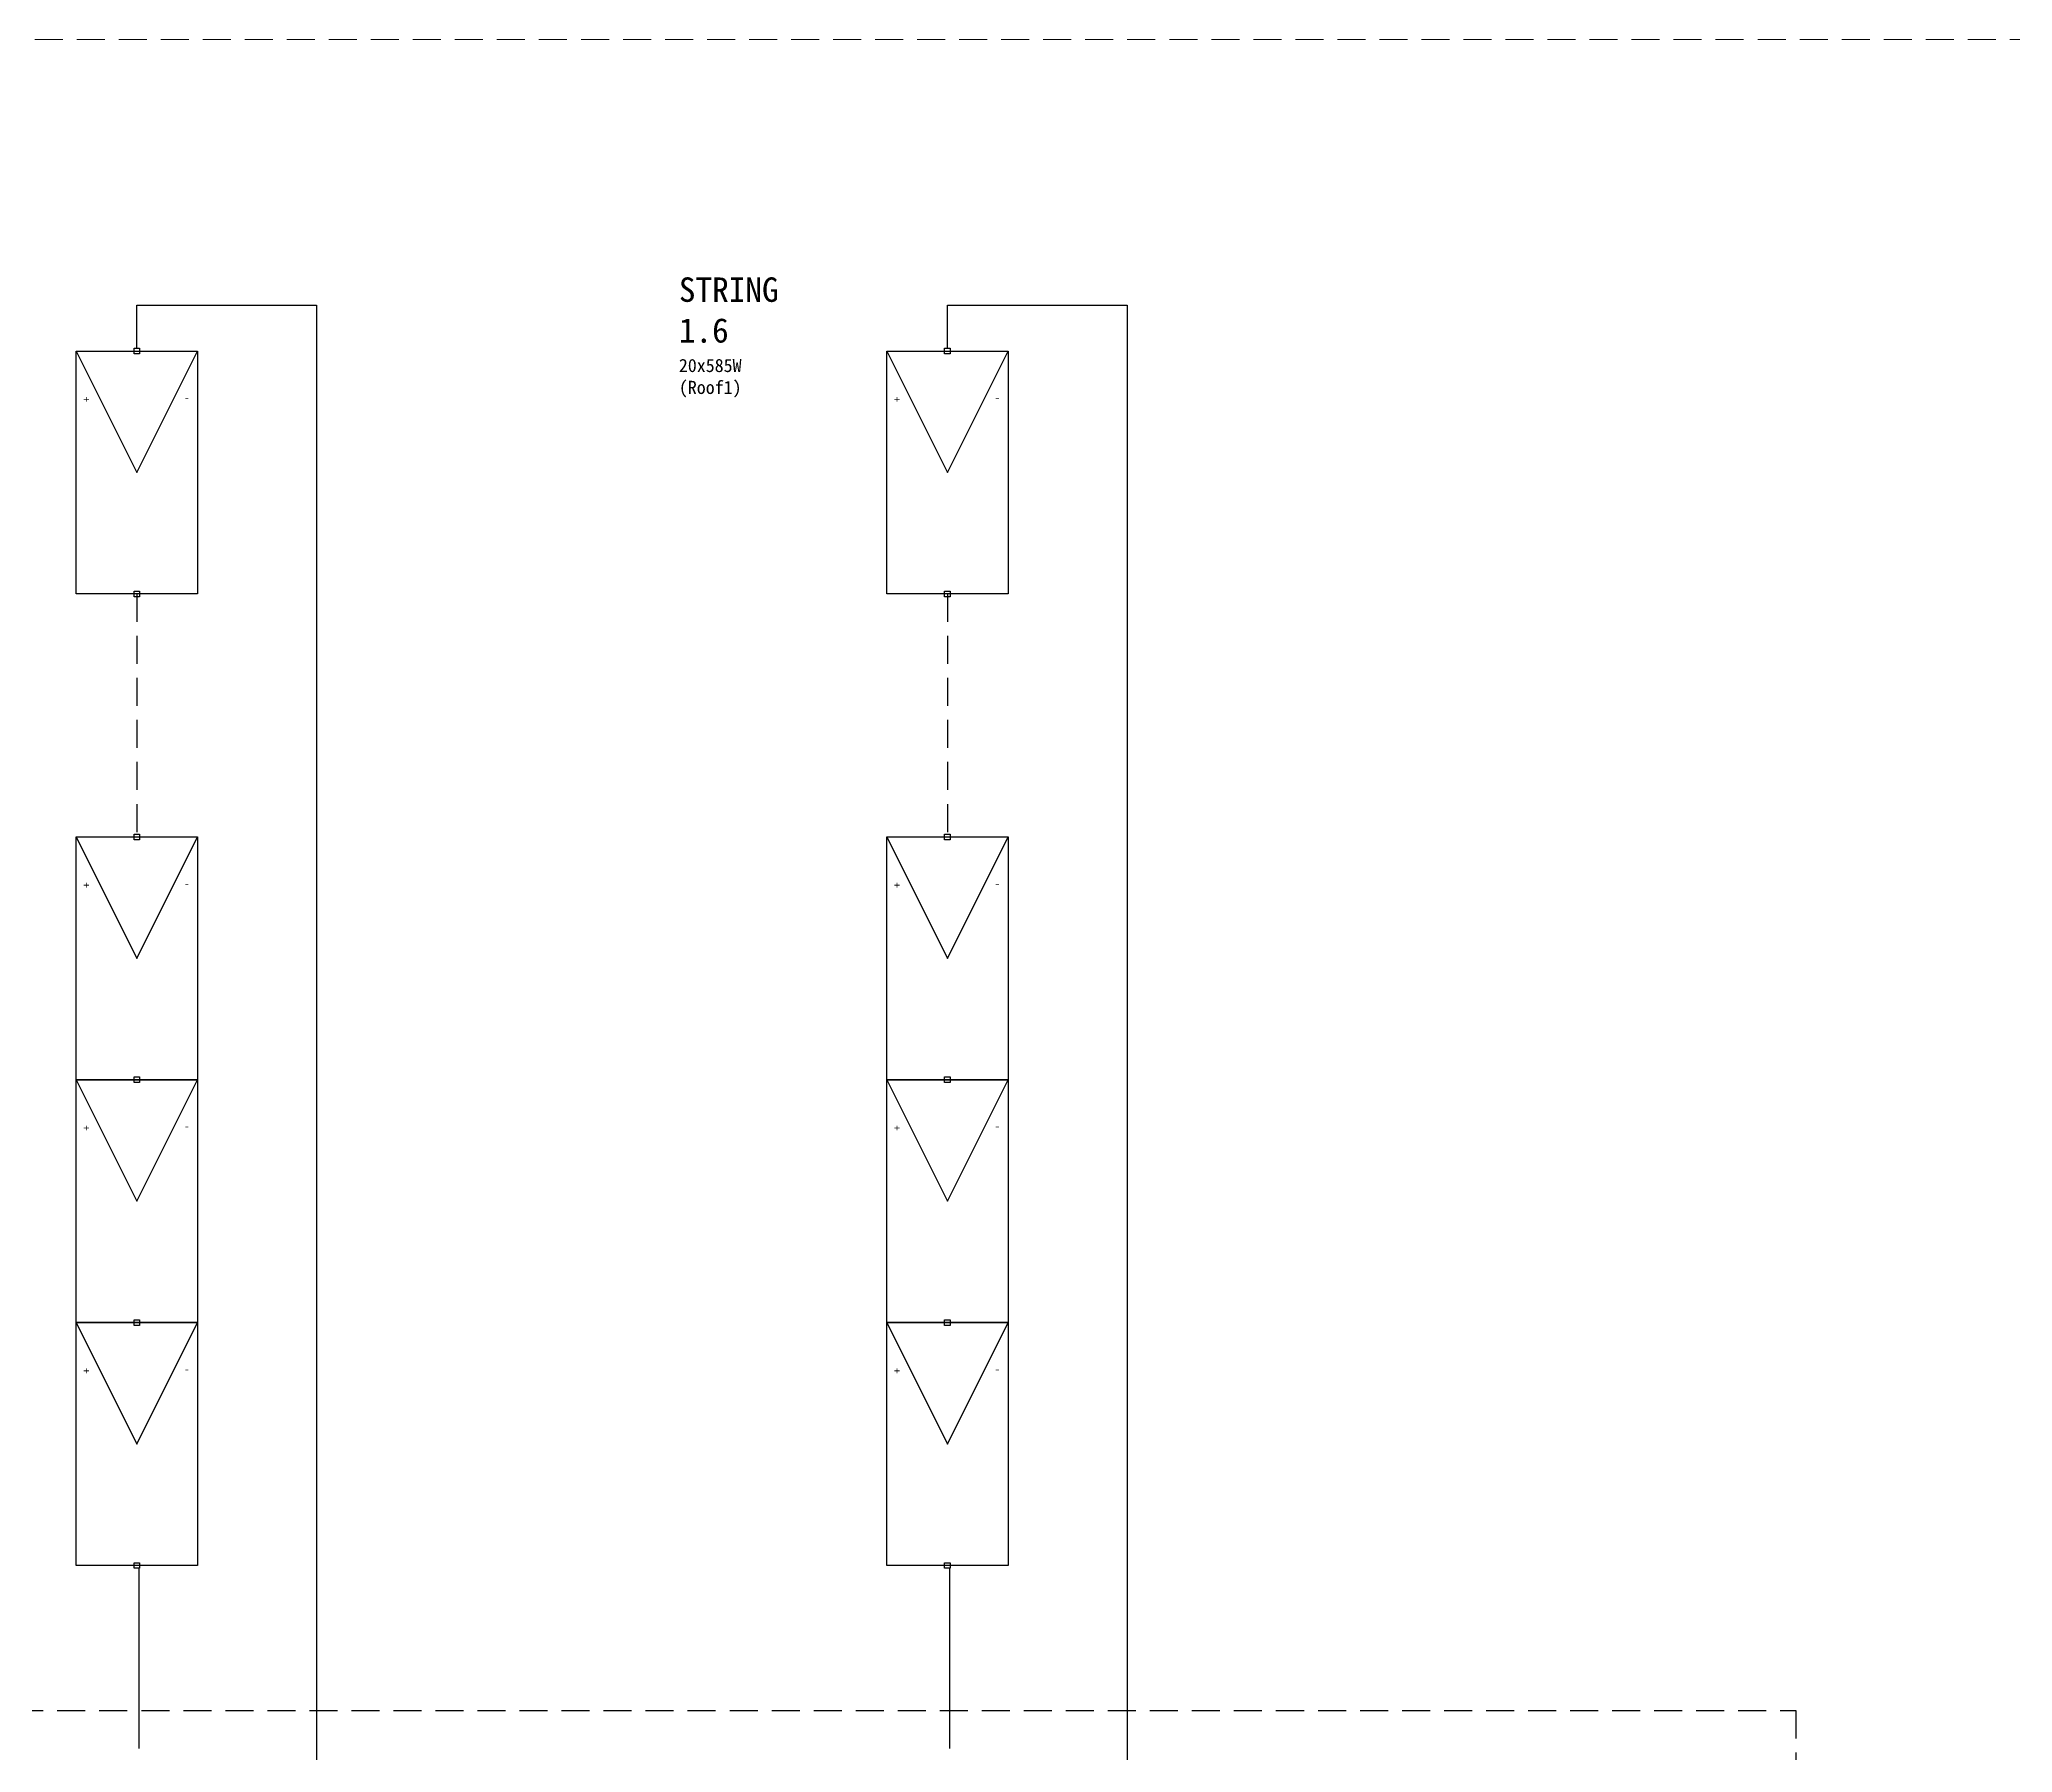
# Model space of a CAD drawing. Header units: millimetres. Extents: x 139 to 980, y -140 to 1049.
# Drawn here: x 423.8 to 529.4, y 799 to 890.7 of the extents above; entities that cross this region are included whole.
import ezdxf

# ---------------------------------------------------------------- set-up
doc = ezdxf.new("R2010")
doc.units = ezdxf.units.MM
doc.header["$LTSCALE"] = 12
doc.linetypes.add('HIDDEN2', pattern=[0.1875, 0.125, -0.0625])
for name, color, linetype in [('LOCBOX', 92, 'HIDDEN2'), ('RED_12AWG', 1, 'Continuous'), ('SYMS', 7, 'Continuous')]:
    doc.layers.add(name, color=color, linetype=linetype)
doc.styles.get("Standard").update_dxf_attribs({"font": ''})
doc.styles.add('WD', font='')
doc.styles.get('Standard').set_extended_font_data('SimHei')
doc.styles.get('WD').set_extended_font_data('SimHei')

# ---------------------------------------------------------------- blocks, each defined once
blk = doc.blocks.new('HT0_01')
for p, q in [((-0.0625, 0.0625), (0.0625, 0.0625)), ((-0.0625, -0.0625), (-0.0625, 0.0625)), ((0.0625, 0.0625), (0.0625, -0.0625)), ((0.0625, -0.0625), (-0.0625, -0.0625))]:
    blk.add_line(p, q)
at = {"style": 'WD', "flags": 1}
for tag, p in [('X4TERM01', (-0.0625, 0)), ('X2TERM01', (0, 0.0625)), ('X1TERM01', (0.0625, 0)), ('X8TERM01', (0, -0.0625))]:
    blk.add_attdef(tag, p, '', height=0.01, dxfattribs=at)
blk = doc.blocks.new('PVM')
at = {"color": 5}
for p, q in [((2, 1), (1, 0.5)), ((1, 0.5), (2, 0))]:
    blk.add_line(p, q, dxfattribs=at)
blk.add_lwpolyline([(0, 1), (2, 1), (2, 0), (0, 0)], close=True, dxfattribs=at)
at = {"layer": 'SYMS', "color": 5, "xscale": 0.3699338068975089, "yscale": 0.3699338068975089, "zscale": 0.3699338068975089}
for p in [(0, 0.5), (2, 0.5)]:
    blk.add_blockref('HT0_01', p, dxfattribs=at)
at = {"color": 5, "char_height": 0.065, "attachment_point": 1}
for s, insert, rotation in [('+', (1.625, 0.883), 180), ('-', (1.57, 0.067), 90)]:
    blk.add_mtext_dynamic_manual_height_columns(s, width=0.09892, gutter_width=0.325, heights=[0], dxfattribs=dict(at, insert=insert, rotation=rotation))

msp = doc.modelspace()

# ---------------------------------------------------------------- linework, layer by layer
at = {"linetype": 'HIDDEN2'}
for p, q in [((428.97, 861.05), (428.97, 848.04)), ((472.38, 861.05), (472.38, 848.04))]:
    msp.add_line(p, q, dxfattribs=at)
at = {"layer": 'LOCBOX', "color": 5, "lineweight": 9}
msp.add_lwpolyline([(218.76, 890.74), (535.27, 890.74), (535.27, 725.19), (218.76, 725.19)], close=True, dxfattribs=at)
at = {"layer": 'LOCBOX', "color": 1}
msp.add_lwpolyline([(242.47, 801.25), (517.8, 801.25), (517.8, 768.54), (242.47, 768.54)], close=True, dxfattribs=at)
at = {"layer": 'RED_12AWG'}
for p, q in [((428.97, 874.2), (428.97, 876.52)), ((428.97, 876.52), (438.6, 876.52)), ((438.6, 876.52), (438.6, 793.36)), ((472.38, 874.2), (472.38, 876.52)), ((472.38, 876.52), (482.01, 876.52)), ((482.01, 876.52), (482.01, 793.36)), ((429.08, 808.87), (429.08, 799.22)), ((472.49, 808.87), (472.49, 799.22))]:
    msp.add_line(p, q, dxfattribs=at)

# ---------------------------------------------------------------- block references
at = {"layer": 'SYMS', "xscale": 6.503093813421009, "yscale": 6.503093813421009, "zscale": 6.503093813421009, "rotation": 90}
for p in [(432.23, 861.05), (475.63, 861.05), (432.23, 835.03), (475.63, 835.03), (432.23, 822.03), (475.63, 822.03), (432.23, 809.02), (475.63, 809.02)]:
    msp.add_blockref('PVM', p, dxfattribs=at)

# ---------------------------------------------------------------- texts
at = {"insert": (458, 878), "char_height": 1.3086, "attachment_point": 1}
msp.add_mtext_dynamic_manual_height_columns('{\\C240;\\c2367469;STRING 1.6^J\\H0.53846x;\\C256;\\c0;20x585W^J(Roof1)}', width=1.9107, gutter_width=0.325, heights=[0], dxfattribs=at)

doc.saveas('drawing.dxf')
